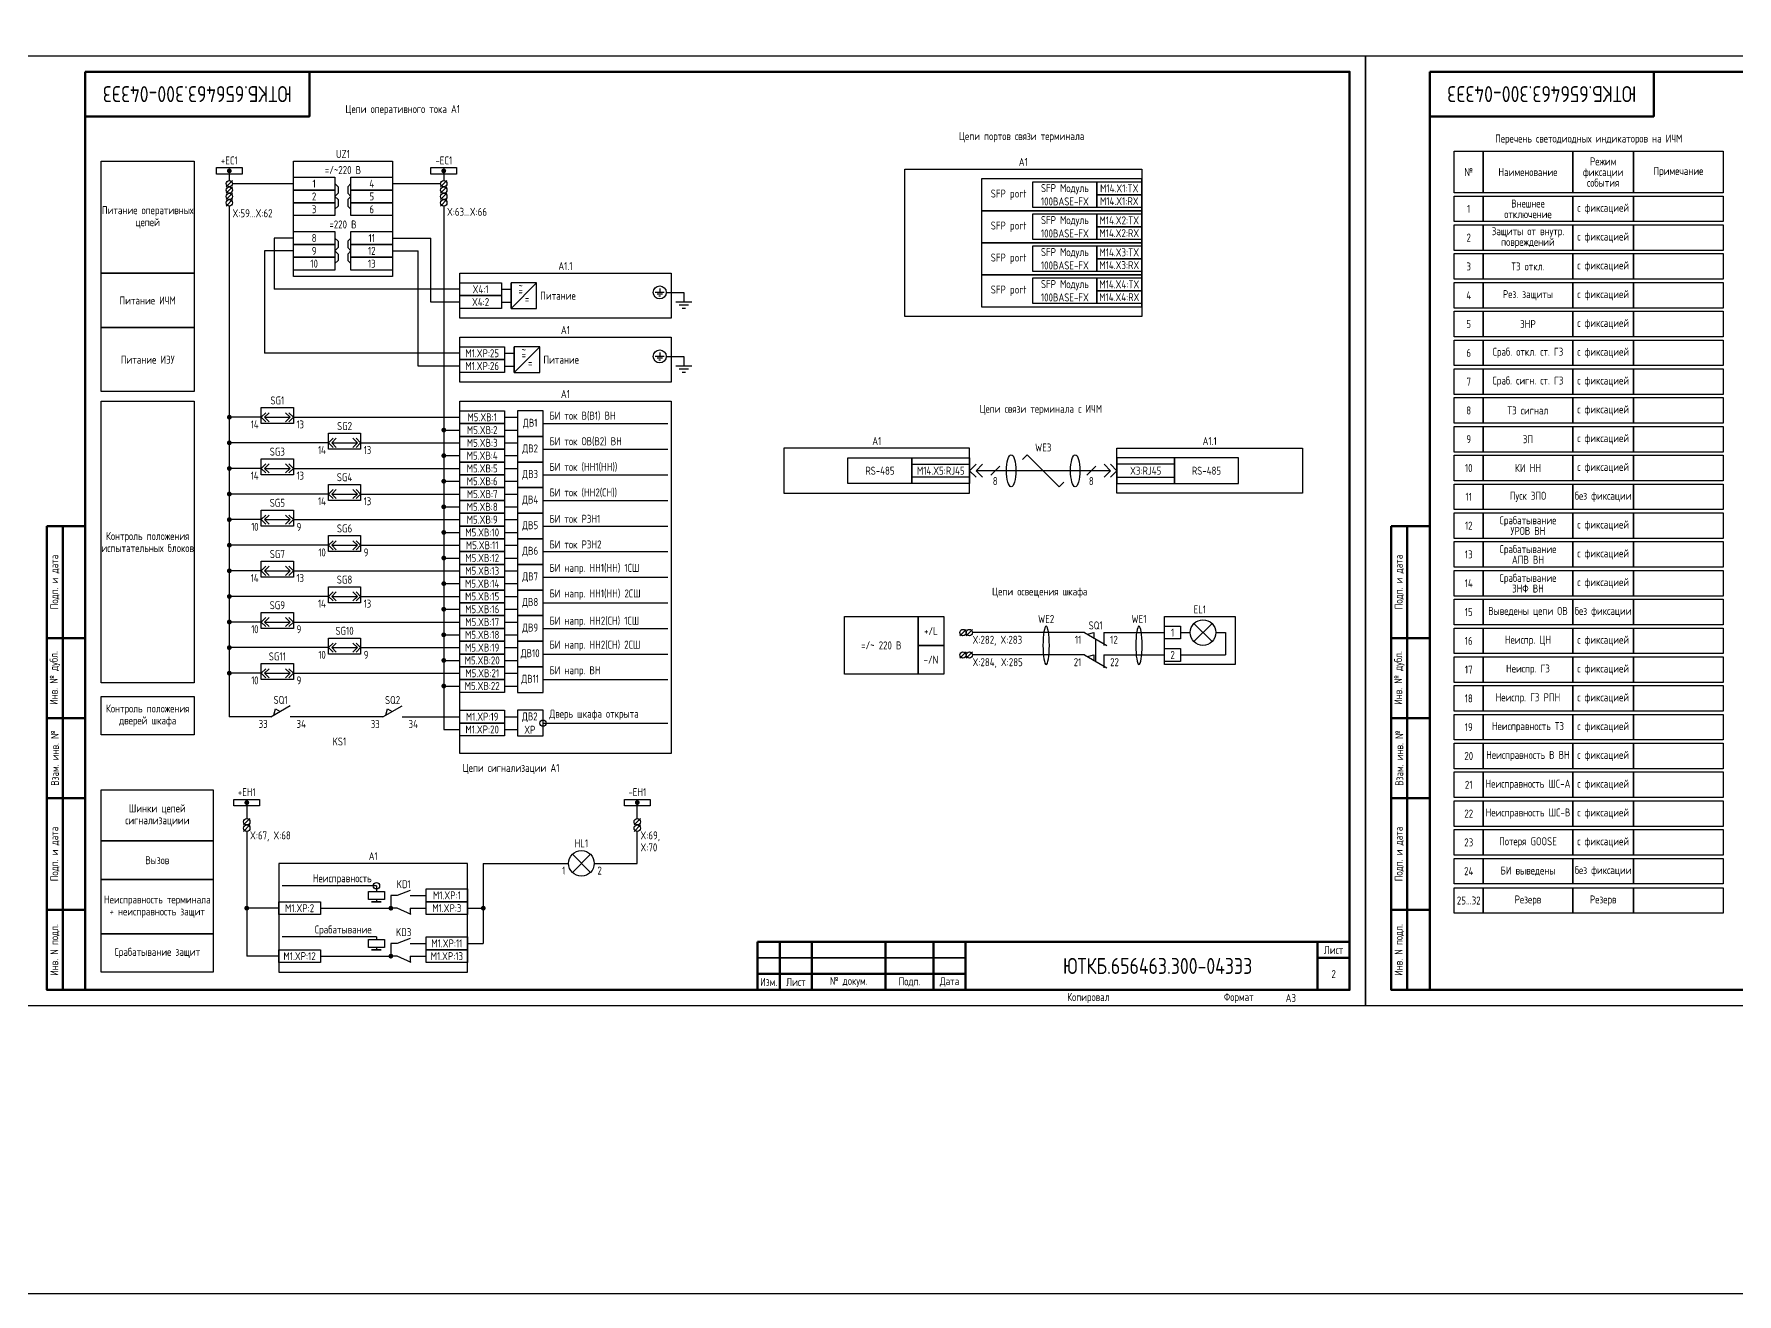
# Model space of a CAD drawing. Header units: millimetres. Extents: x -1117 to 4405, y -90 to 586.
# Drawn here: x 424 to 956, y -90 to 304 of the extents above; entities that cross this region are included whole.
import ezdxf

# ---------------------------------------------------------------- set-up
doc = ezdxf.new("R2010")
doc.units = ezdxf.units.MM
doc.styles.add('Gost_type_A', font='GOST_A.TTF')

# ---------------------------------------------------------------- blocks, each defined once
blk = doc.blocks.new('POINT')
at = {"const_width": 0.75}
blk.add_lwpolyline([(-0.375, 0, 1), (0.375, 0, 1)], format="xyb", close=True, dxfattribs=at)
blk = doc.blocks.new('Шинка')
blk.add_lwpolyline([(-4, 1), (4, 1), (4, -1), (-4, -1)], close=True)
blk.add_blockref('POINT', (0, 0))
blk = doc.blocks.new('Штамп угловой верхний')
at = {"lineweight": 50}
blk.add_lwpolyline([(0, 0), (70, 0), (70, -14), (0, -14)], close=True, dxfattribs=at)
blk = doc.blocks.new('Формат_А3')
blk.add_lwpolyline([(-420, 297), (0, 297), (0, 0), (-420, 0)], close=True)
at = {"lineweight": 50}
blk.add_lwpolyline([(-400, 292), (-5, 292), (-5, 5), (-400, 5)], close=True, dxfattribs=at)
blk = doc.blocks.new('Штамп левый нижний')
at = {"lineweight": 50}
for points in [[(-12, 145), (-7, 145), (-7, 110), (-12, 110)], [(-7, 145), (0, 145), (0, 110), (-7, 110)], [(-12, 110), (-7, 110), (-7, 85), (-12, 85)], [(-7, 110), (0, 110), (0, 85), (-7, 85)], [(-12, 85), (-7, 85), (-7, 60), (-12, 60)], [(-7, 85), (0, 85), (0, 60), (-7, 60)], [(-12, 60), (-7, 60), (-7, 25), (-12, 25)], [(-7, 60), (0, 60), (0, 25), (-7, 25)], [(-12, 25), (-7, 25), (-7, 0), (-12, 0)], [(-7, 25), (0, 25), (0, 0), (-7, 0)]]:
    blk.add_lwpolyline(points, close=True, dxfattribs=at)
at = {"char_height": 2.5, "attachment_point": 5, "rotation": 90, "style": 'Gost_type_A'}
for s, insert, width in [('Подп. и дата', (-9.5, 127.5), 35), ('Инв. № дубл.', (-9.5, 97.5), 25), ('Взам. инв. №', (-9.5, 72.5), 25), ('Подп. и дата', (-9.5, 42.5), 35), ('Инв. N подл.', (-9.5, 12.5), 25)]:
    blk.add_mtext(s, dxfattribs=dict(at, insert=insert, width=width))
blk = doc.blocks.new('БИ_разъем')
for p, q in [((0, 0), (1.41, 1.41)), ((0, 0), (1.41, 1.41)), ((0, 0), (1.41, -1.41)), ((0, 0), (1.41, -1.41)), ((1, 0), (2.41, 1.41)), ((1, 0), (2.41, -1.41)), ((1, 0), (9, 0)), ((9, 0), (7.59, 1.41)), ((9, 0), (7.59, -1.41)), ((10, 0), (8.59, 1.41)), ((10, 0), (8.59, 1.41)), ((10, 0), (8.59, -1.41)), ((10, 0), (8.59, -1.41))]:
    blk.add_line(p, q)
blk = doc.blocks.new('Штамп малый нижний')
at = {"lineweight": 50}
for points in [[(-185, 15), (-178, 15), (-178, 5), (-185, 5)], [(-178, 15), (-168, 15), (-168, 5), (-178, 5)], [(-168, 15), (-145, 15), (-145, 5), (-168, 5)], [(-145, 15), (-130, 15), (-130, 5), (-145, 5)], [(-130, 15), (-120, 15), (-120, 5), (-130, 5)], [(-120, 15), (-10, 15), (-10, 0), (-120, 0)], [(-10, 15), (0, 15), (0, 10), (-10, 10)], [(-10, 10), (0, 10), (0, 0), (-10, 0)], [(-185, 5), (-178, 5), (-178, 0), (-185, 0)], [(-178, 5), (-168, 5), (-168, 0), (-178, 0)], [(-168, 5), (-145, 5), (-145, 0), (-168, 0)], [(-145, 5), (-130, 5), (-130, 0), (-145, 0)], [(-130, 5), (-120, 5), (-120, 0), (-130, 0)]]:
    blk.add_lwpolyline(points, close=True, dxfattribs=at)
for points in [[(-185, 15), (-178, 15), (-178, 10), (-185, 10)], [(-178, 15), (-168, 15), (-168, 10), (-178, 10)], [(-168, 15), (-145, 15), (-145, 10), (-168, 10)], [(-145, 15), (-130, 15), (-130, 10), (-145, 10)], [(-130, 15), (-120, 15), (-120, 10), (-130, 10)], [(-185, 10), (-178, 10), (-178, 5), (-185, 5)], [(-178, 10), (-168, 10), (-168, 5), (-178, 5)], [(-168, 10), (-145, 10), (-145, 5), (-168, 5)], [(-145, 10), (-130, 10), (-130, 5), (-145, 5)], [(-130, 10), (-120, 10), (-120, 5), (-130, 5)]]:
    blk.add_lwpolyline(points, close=True)
at = {"char_height": 2.5, "style": 'Gost_type_A'}
for s, insert, width, attachment_point in [('Лист', (-5, 12.5), 10, 5), ('Изм.', (-181.5, 2.5), 7, 5), ('Лист', (-173, 2.5), 10, 5), ('№ докум.', (-156.5, 2.5), 23, 5), ('Подп.', (-137.5, 2.5), 15, 5), ('Дата', (-125, 2.5), 10, 5), ('Копировал', (-75, -2.53), 13.1202, 6), ('Формат', (-30, -2.53), 13.1202, 6)]:
    blk.add_mtext(s, dxfattribs=dict(at, insert=insert, width=width, attachment_point=attachment_point))

msp = doc.modelspace()

# ---------------------------------------------------------------- linework, layer by layer
for p, q in [((485, 261), (485, 258)), ((552, 261), (552, 258)), ((486, 258), (484, 256)), ((486, 256), (484, 254)), ((486.01, 257), (505, 257)), ((536, 257), (551, 257)), ((553, 258), (551, 256)), ((553, 256), (551, 254)), ((486, 254), (484, 252)), ((486, 252), (484, 250)), ((553, 254), (551, 252)), ((553, 252), (551, 250)), ((485, 250), (485, 90.41)), ((552, 250), (552, 86.41)), ((505, 240), (499, 240)), ((499, 240), (499, 224)), ((536, 240), (548, 240)), ((548, 220), (548, 240)), ((496, 236), (496, 204)), ((505, 236), (496, 236)), ((536, 236), (544, 236)), ((544, 200), (544, 236)), ((557, 224), (499, 224)), ((573, 218), (573, 226)), ((573, 218), (581, 226)), ((557, 220), (548, 220)), ((621.48, 223), (627, 223)), ((557, 204), (496, 204)), ((574, 198), (574, 206)), ((574, 198), (582, 206)), ((621.48, 203), (627, 203)), ((557, 200), (544, 200)), ((495, 184), (485, 184)), ((505, 184), (557, 184)), ((571, 184), (575, 184)), ((583, 182), (622, 182)), ((516, 176), (485, 176)), ((526, 176), (557, 176)), ((552, 180), (557, 180)), ((571, 180), (575, 180)), ((571, 176), (575, 176)), ((552, 172), (557, 172)), ((571, 172), (575, 172)), ((583, 174), (622, 174)), ((732.8, 170.82), (734.27, 172.29)), ((734.27, 172.29), (744.27, 162.29)), ((495, 168), (485, 168)), ((505, 168), (557, 168)), ((571, 168), (575, 168)), ((583, 166), (622, 166)), ((716.27, 167.29), (718.27, 169.29)), ((716.27, 167.29), (718.27, 169.29)), ((716.27, 167.29), (718.27, 165.29)), ((716.27, 167.29), (718.27, 165.29)), ((718.27, 167.29), (720.27, 169.29)), ((718.27, 167.29), (720.27, 169.29)), ((760.27, 167.29), (718.27, 167.29)), ((718.27, 167.29), (720.27, 165.29)), ((718.27, 167.29), (720.27, 165.29)), ((725.68, 168.7), (722.85, 165.87)), ((755.68, 168.7), (752.85, 165.87)), ((760.27, 167.29), (758.27, 169.29)), ((760.27, 167.29), (758.27, 169.29)), ((760.27, 167.29), (758.27, 165.29)), ((760.27, 167.29), (758.27, 165.29)), ((762.27, 167.29), (760.27, 169.29)), ((762.27, 167.29), (760.27, 169.29)), ((762.27, 167.29), (760.27, 165.29)), ((762.27, 167.29), (760.27, 165.29)), ((516, 160), (485, 160)), ((526, 160), (557, 160)), ((552, 164), (557, 164)), ((571, 164), (575, 164)), ((571, 160), (575, 160)), ((744.27, 162.29), (745.68, 163.7)), ((552, 156), (557, 156)), ((571, 156), (575, 156)), ((583, 158), (622, 158)), ((495, 152), (485, 152)), ((505, 152), (557, 152)), ((571, 152), (575, 152)), ((583, 150), (622, 150)), ((516, 144), (485, 144)), ((526, 144), (557, 144)), ((552, 148), (557, 148)), ((571, 148), (575, 148)), ((571, 144), (575, 144)), ((552, 140), (557, 140)), ((571, 140), (575, 140)), ((583, 142), (622, 142)), ((495, 136), (485, 136)), ((505, 136), (557, 136)), ((571, 136), (575, 136)), ((583, 134), (622, 134)), ((516, 128), (485, 128)), ((526, 128), (557, 128)), ((552, 132), (557, 132)), ((571, 132), (575, 132)), ((571, 128), (575, 128)), ((552, 124), (557, 124)), ((571, 124), (575, 124)), ((583, 126), (622, 126)), ((495, 120), (485, 120)), ((505, 120), (557, 120)), ((571, 120), (575, 120)), ((583, 118), (622, 118)), ((715.19, 117.7), (713.19, 115.7)), ((717.19, 117.7), (715.19, 115.7)), ((786.35, 119.53), (792.01, 113.87)), ((792.01, 119.53), (786.35, 113.87)), ((516, 112), (485, 112)), ((526, 112), (557, 112)), ((552, 116), (557, 116)), ((571, 116), (575, 116)), ((571, 112), (575, 112)), ((752.18, 116.7), (717.19, 116.7)), ((752.18, 116.7), (759.1, 112.7)), ((753.05, 116.2), (755.05, 116.7)), ((755.05, 116.7), (755.05, 115.04)), ((758.18, 116.7), (758.18, 112.7)), ((758.18, 116.7), (777.18, 116.7)), ((782.18, 116.7), (785.18, 116.7)), ((793.18, 116.7), (796.18, 116.7)), ((796.18, 116.7), (796.18, 109.7)), ((552, 108), (557, 108)), ((571, 108), (575, 108)), ((583, 110), (622, 110)), ((715.19, 110.7), (713.19, 108.7)), ((717.19, 110.7), (715.19, 108.7)), ((752.18, 109.7), (717.19, 109.7)), ((752.18, 109.7), (759.1, 105.7)), ((753.05, 109.2), (755.05, 109.7)), ((755.05, 109.7), (755.05, 108.04)), ((758.18, 109.7), (758.18, 105.7)), ((758.18, 109.7), (777.18, 109.7)), ((782.18, 109.7), (796.18, 109.7)), ((495, 104), (485, 104)), ((505, 104), (557, 104)), ((571, 104), (575, 104)), ((583, 102), (622, 102)), ((552, 100), (557, 100)), ((571, 100), (575, 100)), ((498, 90.41), (504, 93.87)), ((498.86, 90.9), (499.43, 92.89)), ((499.43, 92.89), (500.87, 92.06)), ((533, 90.36), (539, 93.82)), ((533.86, 90.86), (534.43, 92.84)), ((534.43, 92.84), (535.87, 92.01)), ((498, 90.41), (485, 90.41)), ((533, 90.36), (504, 90.36)), ((539, 90.41), (557, 90.41)), ((552, 86.41), (557, 86.41)), ((552, 86.41), (557, 86.41)), ((571, 90.41), (575, 90.41)), ((571, 86.41), (575, 86.41)), ((583, 88.41), (622, 88.41)), ((491.46, 58.57), (489.46, 56.57)), ((490.46, 63.57), (490.46, 58.57)), ((613.45, 58.57), (611.45, 56.57)), ((612.45, 58.57), (612.45, 63.57)), ((491.46, 56.57), (489.46, 54.57)), ((490.46, 54.57), (490.46, 15.57)), ((613.45, 56.57), (611.45, 54.57)), ((612.45, 56.56), (612.45, 56.57)), ((612.45, 56.56), (612.45, 56.57)), ((612.45, 44.57), (612.45, 54.57)), ((564.33, 44.57), (574.26, 44.57)), ((564.33, 44.57), (564.33, 19.57)), ((574.26, 44.57), (591, 44.57)), ((592.17, 47.4), (597.82, 41.74)), ((597.82, 47.4), (592.17, 41.74)), ((599, 44.57), (612.45, 44.57)), ((530.96, 37.57), (501.46, 37.57)), ((530.96, 37.57), (530.96, 35.82)), ((530.96, 33.32), (530.96, 32.57)), ((500.46, 30.57), (490.46, 30.57)), ((541.46, 30.57), (541.46, 28.57)), ((559.46, 30.57), (564.33, 30.57)), ((530.96, 21.57), (501.46, 21.57)), ((530.96, 21.57), (530.96, 20.82)), ((530.96, 18.32), (530.96, 17.57)), ((559.46, 19.57), (564.33, 19.57)), ((500.46, 15.57), (490.46, 15.57)), ((541.46, 15.57), (541.46, 13.57))]:
    msp.add_line(p, q)
at = {"ltscale": 4}
for p, q in [((570, 224), (573, 224)), ((570, 220), (573, 220)), ((571, 204), (574, 204)), ((571, 200), (574, 200))]:
    msp.add_line(p, q, dxfattribs=at)
at = {"ltscale": 4.32}
for p, q in [((619.46, 224.28), (619.46, 223)), ((620.89, 223), (618.04, 223)), ((620.32, 222.43), (618.61, 222.43)), ((619.75, 221.86), (619.18, 221.86)), ((629.5, 220), (624.5, 220)), ((628.5, 219), (625.5, 219)), ((627, 223), (627, 220)), ((627.5, 218), (626.5, 218)), ((620.89, 203), (618.04, 203)), ((620.32, 202.43), (618.61, 202.43)), ((619.46, 204.28), (619.46, 203)), ((627, 203), (627, 200)), ((619.75, 201.86), (619.18, 201.86)), ((629.5, 200), (624.5, 200)), ((628.5, 199), (625.5, 199)), ((627.5, 198), (626.5, 198)), ((541.46, 36.07), (537.46, 34.57)), ((541.85, 28.57), (537.46, 30.57)), ((541.46, 21.07), (537.46, 19.57)), ((541.85, 13.57), (537.46, 15.57))]:
    msp.add_line(p, q, dxfattribs=at)
at = {"ltscale": 0.5}
msp.add_line((755.64, 114.7), (755.64, 107.7), dxfattribs=at)
at = {"ltscale": 1.08}
for p, q in [((537.46, 34.57), (535.46, 34.57)), ((535.46, 34.57), (535.46, 30.57)), ((541.46, 34.57), (546.46, 34.57)), ((513.46, 30.57), (535.46, 30.57)), ((537.46, 30.57), (535.46, 30.57)), ((541.46, 30.57), (546.46, 30.57)), ((537.46, 19.57), (535.46, 19.57)), ((535.46, 19.57), (535.46, 15.57)), ((541.46, 19.57), (546.46, 19.57)), ((513.46, 15.57), (535.46, 15.57)), ((537.46, 15.57), (535.46, 15.57)), ((541.46, 15.57), (546.46, 15.57))]:
    msp.add_line(p, q, dxfattribs=at)
for points in [[(-1117.42, 586), (4404.54, 586), (4404.54, -90), (-1117.42, -90)], [(867.7, 267.13), (876.7, 267.13), (876.7, 254.13), (867.7, 254.13)], [(876.7, 267.13), (904.7, 267.13), (904.7, 254.13), (876.7, 254.13)], [(904.7, 267.13), (923.7, 267.13), (923.7, 254.13), (904.7, 254.13)], [(923.7, 267.13), (951.7, 267.13), (951.7, 254.13), (923.7, 254.13)], [(473.98, 229), (445, 229), (445, 264), (473.98, 264)], [(505, 264), (536, 264), (536, 228), (505, 228)], [(696.03, 261.53), (770.03, 261.53), (770.03, 215.53), (696.03, 215.53)], [(505, 259), (518, 259), (518, 255), (505, 255)], [(523, 259), (536, 259), (536, 255), (523, 255)], [(720.03, 248.53), (770.03, 248.53), (770.03, 258.53), (720.03, 258.53)], [(736.03, 257.53), (756.03, 257.53), (756.03, 249.53), (736.03, 249.53)], [(756.03, 257.53), (770.03, 257.53), (770.03, 253.53), (756.03, 253.53)], [(505, 255), (518, 255), (518, 251), (505, 251)], [(505, 251), (518, 251), (518, 247), (505, 247)], [(523, 255), (536, 255), (536, 251), (523, 251)], [(523, 251), (536, 251), (536, 247), (523, 247)], [(756.03, 253.53), (770.03, 253.53), (770.03, 249.53), (756.03, 249.53)], [(867.7, 253.13), (876.7, 253.13), (876.7, 245.13), (867.7, 245.13)], [(876.7, 253.13), (904.7, 253.13), (904.7, 245.13), (876.7, 245.13)], [(904.7, 253.13), (923.7, 253.13), (923.7, 245.13), (904.7, 245.13)], [(923.7, 253.13), (951.7, 253.13), (951.7, 245.13), (923.7, 245.13)], [(720.03, 238.53), (770.03, 238.53), (770.03, 248.53), (720.03, 248.53)], [(736.03, 247.53), (756.03, 247.53), (756.03, 239.53), (736.03, 239.53)], [(756.03, 247.53), (770.03, 247.53), (770.03, 243.53), (756.03, 243.53)], [(505, 242), (518, 242), (518, 238), (505, 238)], [(523, 242), (536, 242), (536, 238), (523, 238)], [(756.03, 243.53), (770.03, 243.53), (770.03, 239.53), (756.03, 239.53)], [(867.7, 244.13), (876.7, 244.13), (876.7, 236.13), (867.7, 236.13)], [(876.7, 244.13), (904.7, 244.13), (904.7, 236.13), (876.7, 236.13)], [(904.7, 244.13), (923.7, 244.13), (923.7, 236.13), (904.7, 236.13)], [(923.7, 244.13), (951.7, 244.13), (951.7, 236.13), (923.7, 236.13)], [(505, 238), (518, 238), (518, 234), (505, 234)], [(523, 238), (536, 238), (536, 234), (523, 234)], [(720.03, 228.53), (770.03, 228.53), (770.03, 238.53), (720.03, 238.53)], [(736.03, 237.53), (756.03, 237.53), (756.03, 229.53), (736.03, 229.53)], [(756.03, 237.53), (770.03, 237.53), (770.03, 233.53), (756.03, 233.53)], [(867.7, 235.13), (876.7, 235.13), (876.7, 227.13), (867.7, 227.13)], [(876.7, 235.13), (904.7, 235.13), (904.7, 227.13), (876.7, 227.13)], [(904.7, 235.13), (923.7, 235.13), (923.7, 227.13), (904.7, 227.13)], [(923.7, 235.13), (951.7, 235.13), (951.7, 227.13), (923.7, 227.13)], [(473.98, 212), (445, 212), (445, 229), (473.98, 229)], [(505, 234), (518, 234), (518, 230), (505, 230)], [(523, 234), (536, 234), (536, 230), (523, 230)], [(557, 229), (623, 229), (623, 215), (557, 215)], [(756.03, 233.53), (770.03, 233.53), (770.03, 229.53), (756.03, 229.53)], [(557, 226), (570, 226), (570, 222), (557, 222)], [(720.03, 218.53), (770.03, 218.53), (770.03, 228.53), (720.03, 228.53)], [(736.03, 227.53), (756.03, 227.53), (756.03, 219.53), (736.03, 219.53)], [(756.03, 227.53), (770.03, 227.53), (770.03, 223.53), (756.03, 223.53)], [(756.03, 223.53), (770.03, 223.53), (770.03, 219.53), (756.03, 219.53)], [(867.7, 226.13), (876.7, 226.13), (876.7, 218.13), (867.7, 218.13)], [(876.7, 226.13), (904.7, 226.13), (904.7, 218.13), (876.7, 218.13)], [(904.7, 226.13), (923.7, 226.13), (923.7, 218.13), (904.7, 218.13)], [(923.7, 226.13), (951.7, 226.13), (951.7, 218.13), (923.7, 218.13)], [(557, 222), (570, 222), (570, 218), (557, 218)], [(867.7, 217.13), (876.7, 217.13), (876.7, 209.13), (867.7, 209.13)], [(876.7, 217.13), (904.7, 217.13), (904.7, 209.13), (876.7, 209.13)], [(904.7, 217.13), (923.7, 217.13), (923.7, 209.13), (904.7, 209.13)], [(923.7, 217.13), (951.7, 217.13), (951.7, 209.13), (923.7, 209.13)], [(473.99, 192), (445, 192), (445, 212), (473.99, 212)], [(557, 209), (623, 209), (623, 195), (557, 195)], [(867.7, 208.13), (876.7, 208.13), (876.7, 200.13), (867.7, 200.13)], [(876.7, 208.13), (904.7, 208.13), (904.7, 200.13), (876.7, 200.13)], [(904.7, 208.13), (923.7, 208.13), (923.7, 200.13), (904.7, 200.13)], [(923.7, 208.13), (951.7, 208.13), (951.7, 200.13), (923.7, 200.13)], [(557, 206), (571, 206), (571, 202), (557, 202)], [(557, 202), (571, 202), (571, 198), (557, 198)], [(867.7, 199.13), (876.7, 199.13), (876.7, 191.13), (867.7, 191.13)], [(876.7, 199.13), (904.7, 199.13), (904.7, 191.13), (876.7, 191.13)], [(904.7, 199.13), (923.7, 199.13), (923.7, 191.13), (904.7, 191.13)], [(923.7, 199.13), (951.7, 199.13), (951.7, 191.13), (923.7, 191.13)], [(474, 101), (445, 101), (445, 189), (474, 189)], [(495, 187), (505, 187), (505, 182), (495, 182)], [(557, 189), (623, 189), (623, 78.89), (557, 78.89)], [(867.7, 190.13), (876.7, 190.13), (876.7, 182.13), (867.7, 182.13)], [(876.7, 190.13), (904.7, 190.13), (904.7, 182.13), (876.7, 182.13)], [(904.7, 190.13), (923.7, 190.13), (923.7, 182.13), (904.7, 182.13)], [(923.7, 190.13), (951.7, 190.13), (951.7, 182.13), (923.7, 182.13)], [(557, 186), (571, 186), (571, 182), (557, 182)], [(557, 182), (571, 182), (571, 178), (557, 178)], [(867.7, 181.13), (876.7, 181.13), (876.7, 173.13), (867.7, 173.13)], [(876.7, 181.13), (904.7, 181.13), (904.7, 173.13), (876.7, 173.13)], [(904.7, 181.13), (923.7, 181.13), (923.7, 173.13), (904.7, 173.13)], [(923.7, 181.13), (951.7, 181.13), (951.7, 173.13), (923.7, 173.13)], [(516, 179), (526, 179), (526, 174), (516, 174)], [(557, 178), (571, 178), (571, 174), (557, 174)], [(495, 171), (505, 171), (505, 166), (495, 166)], [(557, 174), (571, 174), (571, 170), (557, 170)], [(658.27, 160.29), (716.27, 160.29), (716.27, 174.29), (658.27, 174.29)], [(678.27, 171.29), (698.27, 171.29), (698.27, 163.29), (678.27, 163.29)], [(698.27, 171.29), (716.27, 171.29), (716.27, 163.29), (698.27, 163.29)], [(820.27, 160.29), (762.27, 160.29), (762.27, 174.29), (820.27, 174.29)], [(780.27, 171.29), (762.27, 171.29), (762.27, 163.29), (780.27, 163.29)], [(800.27, 171.29), (780.27, 171.29), (780.27, 163.29), (800.27, 163.29)], [(867.7, 172.13), (876.7, 172.13), (876.7, 164.13), (867.7, 164.13)], [(876.7, 172.13), (904.7, 172.13), (904.7, 164.13), (876.7, 164.13)], [(904.7, 172.13), (923.7, 172.13), (923.7, 164.13), (904.7, 164.13)], [(923.7, 172.13), (951.7, 172.13), (951.7, 164.13), (923.7, 164.13)], [(557, 170), (571, 170), (571, 166), (557, 166)], [(557, 166), (571, 166), (571, 162), (557, 162)], [(698.27, 169.29), (716.27, 169.29), (716.27, 165.29), (698.27, 165.29)], [(780.27, 169.29), (762.27, 169.29), (762.27, 165.29), (780.27, 165.29)], [(516, 163), (526, 163), (526, 158), (516, 158)], [(557, 162), (571, 162), (571, 158), (557, 158)], [(867.7, 163.13), (876.7, 163.13), (876.7, 155.13), (867.7, 155.13)], [(876.7, 163.13), (904.7, 163.13), (904.7, 155.13), (876.7, 155.13)], [(904.7, 163.13), (923.7, 163.13), (923.7, 155.13), (904.7, 155.13)], [(923.7, 163.13), (951.7, 163.13), (951.7, 155.13), (923.7, 155.13)], [(495, 155), (505, 155), (505, 150), (495, 150)], [(557, 158), (571, 158), (571, 154), (557, 154)], [(557, 154), (571, 154), (571, 150), (557, 150)], [(557, 150), (571, 150), (571, 146), (557, 146)], [(867.7, 154.13), (876.7, 154.13), (876.7, 146.13), (867.7, 146.13)], [(876.7, 154.13), (904.7, 154.13), (904.7, 146.13), (876.7, 146.13)], [(904.7, 154.13), (923.7, 154.13), (923.7, 146.13), (904.7, 146.13)], [(923.7, 154.13), (951.7, 154.13), (951.7, 146.13), (923.7, 146.13)], [(516, 147), (526, 147), (526, 142), (516, 142)], [(557, 146), (571, 146), (571, 142), (557, 142)], [(867.7, 145.13), (876.7, 145.13), (876.7, 137.13), (867.7, 137.13)], [(876.7, 145.13), (904.7, 145.13), (904.7, 137.13), (876.7, 137.13)], [(904.7, 145.13), (923.7, 145.13), (923.7, 137.13), (904.7, 137.13)], [(923.7, 145.13), (951.7, 145.13), (951.7, 137.13), (923.7, 137.13)], [(495, 139), (505, 139), (505, 134), (495, 134)], [(557, 142), (571, 142), (571, 138), (557, 138)], [(557, 138), (571, 138), (571, 134), (557, 134)], [(557, 134), (571, 134), (571, 130), (557, 130)], [(867.7, 136.13), (876.7, 136.13), (876.7, 128.13), (867.7, 128.13)], [(876.7, 136.13), (904.7, 136.13), (904.7, 128.13), (876.7, 128.13)], [(904.7, 136.13), (923.7, 136.13), (923.7, 128.13), (904.7, 128.13)], [(923.7, 136.13), (951.7, 136.13), (951.7, 128.13), (923.7, 128.13)], [(516, 131), (526, 131), (526, 126), (516, 126)], [(557, 130), (571, 130), (571, 126), (557, 126)], [(495, 123), (505, 123), (505, 118), (495, 118)], [(557, 126), (571, 126), (571, 122), (557, 122)], [(867.7, 127.13), (876.7, 127.13), (876.7, 119.13), (867.7, 119.13)], [(876.7, 127.13), (904.7, 127.13), (904.7, 119.13), (876.7, 119.13)], [(904.7, 127.13), (923.7, 127.13), (923.7, 119.13), (904.7, 119.13)], [(923.7, 127.13), (951.7, 127.13), (951.7, 119.13), (923.7, 119.13)], [(557, 122), (571, 122), (571, 118), (557, 118)], [(557, 118), (571, 118), (571, 114), (557, 114)], [(700.18, 103.7), (677.18, 103.7), (677.18, 121.7), (700.18, 121.7)], [(708.18, 112.7), (700.18, 112.7), (700.18, 121.7), (708.18, 121.7)], [(777.18, 121.7), (799.18, 121.7), (799.18, 106.7), (777.18, 106.7)], [(777.18, 118.7), (782.18, 118.7), (782.18, 114.7), (777.18, 114.7)], [(867.7, 118.13), (876.7, 118.13), (876.7, 110.13), (867.7, 110.13)], [(876.7, 118.13), (904.7, 118.13), (904.7, 110.13), (876.7, 110.13)], [(904.7, 118.13), (923.7, 118.13), (923.7, 110.13), (904.7, 110.13)], [(923.7, 118.13), (951.7, 118.13), (951.7, 110.13), (923.7, 110.13)], [(516, 115), (526, 115), (526, 110), (516, 110)], [(557, 114), (571, 114), (571, 110), (557, 110)], [(708.18, 103.7), (700.18, 103.7), (700.18, 112.7), (708.18, 112.7)], [(495, 107), (505, 107), (505, 102), (495, 102)], [(557, 110), (571, 110), (571, 106), (557, 106)], [(777.18, 111.7), (782.18, 111.7), (782.18, 107.7), (777.18, 107.7)], [(867.7, 109.13), (876.7, 109.13), (876.7, 101.13), (867.7, 101.13)], [(876.7, 109.13), (904.7, 109.13), (904.7, 101.13), (876.7, 101.13)], [(904.7, 109.13), (923.7, 109.13), (923.7, 101.13), (904.7, 101.13)], [(923.7, 109.13), (951.7, 109.13), (951.7, 101.13), (923.7, 101.13)], [(557, 106), (571, 106), (571, 102), (557, 102)], [(557, 102), (571, 102), (571, 98), (557, 98)], [(473.97, 84.76), (445, 84.76), (445, 96.76), (473.97, 96.76)], [(867.7, 100.13), (876.7, 100.13), (876.7, 92.13), (867.7, 92.13)], [(876.7, 100.13), (904.7, 100.13), (904.7, 92.13), (876.7, 92.13)], [(904.7, 100.13), (923.7, 100.13), (923.7, 92.13), (904.7, 92.13)], [(923.7, 100.13), (951.7, 100.13), (951.7, 92.13), (923.7, 92.13)], [(557, 92.41), (571, 92.41), (571, 88.41), (557, 88.41)], [(557, 92.41), (571, 92.41), (571, 88.41), (557, 88.41)], [(867.7, 91.13), (876.7, 91.13), (876.7, 83.13), (867.7, 83.13)], [(876.7, 91.13), (904.7, 91.13), (904.7, 83.13), (876.7, 83.13)], [(904.7, 91.13), (923.7, 91.13), (923.7, 83.13), (904.7, 83.13)], [(923.7, 91.13), (951.7, 91.13), (951.7, 83.13), (923.7, 83.13)], [(557, 88.41), (571, 88.41), (571, 84.41), (557, 84.41)], [(867.7, 82.13), (876.7, 82.13), (876.7, 74.13), (867.7, 74.13)], [(876.7, 82.13), (904.7, 82.13), (904.7, 74.13), (876.7, 74.13)], [(904.7, 82.13), (923.7, 82.13), (923.7, 74.13), (904.7, 74.13)], [(923.7, 82.13), (951.7, 82.13), (951.7, 74.13), (923.7, 74.13)], [(867.7, 73.13), (876.7, 73.13), (876.7, 65.13), (867.7, 65.13)], [(876.7, 73.13), (904.7, 73.13), (904.7, 65.13), (876.7, 65.13)], [(904.7, 73.13), (923.7, 73.13), (923.7, 65.13), (904.7, 65.13)], [(923.7, 73.13), (951.7, 73.13), (951.7, 65.13), (923.7, 65.13)], [(480, 51.57), (445, 51.57), (445, 67.57), (480, 67.57)], [(867.7, 64.13), (876.7, 64.13), (876.7, 56.13), (867.7, 56.13)], [(876.7, 64.13), (904.7, 64.13), (904.7, 56.13), (876.7, 56.13)], [(904.7, 64.13), (923.7, 64.13), (923.7, 56.13), (904.7, 56.13)], [(923.7, 64.13), (951.7, 64.13), (951.7, 56.13), (923.7, 56.13)], [(867.7, 55.13), (876.7, 55.13), (876.7, 47.13), (867.7, 47.13)], [(876.7, 55.13), (904.7, 55.13), (904.7, 47.13), (876.7, 47.13)], [(904.7, 55.13), (923.7, 55.13), (923.7, 47.13), (904.7, 47.13)], [(923.7, 55.13), (951.7, 55.13), (951.7, 47.13), (923.7, 47.13)], [(480, 39.57), (445, 39.57), (445, 51.57), (480, 51.57)], [(500.46, 10.57), (559.46, 10.57), (559.46, 44.57), (500.46, 44.57)], [(867.7, 46.13), (876.7, 46.13), (876.7, 38.13), (867.7, 38.13)], [(876.7, 46.13), (904.7, 46.13), (904.7, 38.13), (876.7, 38.13)], [(904.7, 46.13), (923.7, 46.13), (923.7, 38.13), (904.7, 38.13)], [(923.7, 46.13), (951.7, 46.13), (951.7, 38.13), (923.7, 38.13)], [(480, 22.57), (445, 22.57), (445, 39.57), (480, 39.57)], [(500.46, 32.57), (513.46, 32.57), (513.46, 28.57), (500.46, 28.57)], [(533.46, 35.82), (533.46, 33.32), (528.46, 33.32), (528.46, 35.82)], [(532.46, 32.57), (529.46, 32.57)], [(546.46, 36.57), (559.46, 36.57), (559.46, 32.57), (546.46, 32.57)], [(546.46, 32.57), (559.46, 32.57), (559.46, 28.57), (546.46, 28.57)], [(867.7, 36.96), (876.7, 36.96), (876.7, 28.96), (867.7, 28.96)], [(876.7, 36.96), (904.7, 36.96), (904.7, 28.96), (876.7, 28.96)], [(904.7, 36.96), (923.7, 36.96), (923.7, 28.96), (904.7, 28.96)], [(923.7, 36.96), (951.7, 36.96), (951.7, 28.96), (923.7, 28.96)], [(480, 10.57), (445, 10.57), (445, 22.57), (480, 22.57)], [(546.46, 21.57), (559.46, 21.57), (559.46, 17.57), (546.46, 17.57)], [(500.46, 17.57), (513.46, 17.57), (513.46, 13.57), (500.46, 13.57)], [(533.46, 20.82), (533.46, 18.32), (528.46, 18.32), (528.46, 20.82)], [(532.46, 17.57), (529.46, 17.57)], [(546.46, 17.57), (559.46, 17.57), (559.46, 13.57), (546.46, 13.57)]]:
    msp.add_lwpolyline(points, close=True)
for points in [[(518, 257), (519, 256), (519, 254), (518, 253)], [(523, 257), (522, 256), (522, 254), (523, 253)], [(518, 253), (519, 252), (519, 250), (518, 249)], [(523, 253), (522, 252), (522, 250), (523, 249)], [(518, 240), (519, 239), (519, 237), (518, 236)], [(523, 240), (522, 239), (522, 237), (523, 236)], [(518, 236), (519, 235), (519, 233), (518, 232)], [(523, 236), (522, 235), (522, 233), (523, 232)]]:
    msp.add_lwpolyline(points)
at = {"ltscale": 4}
for points in [[(573, 218), (581, 218), (581, 226), (573, 226)], [(574, 198), (582, 198), (582, 206), (574, 206)], [(575, 178), (583, 178), (583, 186), (575, 186)], [(575, 170), (583, 170), (583, 178), (575, 178)], [(575, 162), (583, 162), (583, 170), (575, 170)], [(575, 154), (583, 154), (583, 162), (575, 162)], [(575, 146), (583, 146), (583, 154), (575, 154)], [(575, 138), (583, 138), (583, 146), (575, 146)], [(575, 130), (583, 130), (583, 138), (575, 138)], [(575, 122), (583, 122), (583, 130), (575, 130)], [(575, 114), (583, 114), (583, 122), (575, 122)], [(575, 106), (583, 106), (583, 114), (575, 114)], [(575, 98), (583, 98), (583, 106), (575, 106)], [(575, 84.41), (583, 84.41), (583, 92.41), (575, 92.41)]]:
    msp.add_lwpolyline(points, close=True, dxfattribs=at)
for centre, radius in [((485, 257), 1), ((485, 255), 1), ((552, 257), 1), ((552, 255), 1), ((485, 253), 1), ((485, 251), 1), ((552, 253), 1), ((552, 251), 1), ((619.46, 223), 2.02), ((619.46, 203), 2.02), ((714.19, 116.7), 1), ((716.19, 116.7), 1), ((789.18, 116.7), 4), ((714.19, 109.7), 1), ((716.19, 109.7), 1), ((583, 88.41), 1), ((490.46, 57.57), 1), ((612.45, 57.57), 1), ((490.46, 55.57), 1), ((612.45, 55.57), 1), ((595, 44.57), 4), ((530.96, 37.57), 1)]:
    msp.add_circle(centre, radius)
for centre in [(729.27, 167.29), (749.27, 167.29)]:
    msp.add_ellipse(centre, major_axis=(0, -5), ratio=0.293778)
at = {"extrusion": (0, 0, -1)}
for centre in [(740.18, 112.7), (769.18, 112.7)]:
    msp.add_ellipse(centre, major_axis=(0, -6), ratio=0.166667, dxfattribs=at)

# ---------------------------------------------------------------- block references
at = {"color": 1}
for name, p in [('Формат_А3', (840, 0)), ('Формат_А3', (1260, 0)), ('Штамп левый нижний', (440, 5)), ('Штамп левый нижний', (860, 5)), ('Штамп малый нижний', (835, 5))]:
    msp.add_blockref(name, p, dxfattribs=at)
for name, p in [('Штамп угловой верхний', (440, 292)), ('Штамп угловой верхний', (860, 292)), ('Шинка', (485, 261)), ('Шинка', (552, 261)), ('POINT', (485, 184)), ('БИ_разъем', (495, 184)), ('POINT', (485, 176)), ('БИ_разъем', (516, 176)), ('POINT', (552, 180)), ('POINT', (552, 172)), ('POINT', (485, 168)), ('БИ_разъем', (495, 168)), ('POINT', (485, 160)), ('БИ_разъем', (516, 160)), ('POINT', (552, 164)), ('POINT', (552, 156)), ('POINT', (485, 152)), ('БИ_разъем', (495, 152)), ('POINT', (485, 144)), ('БИ_разъем', (516, 144)), ('POINT', (552, 148)), ('POINT', (552, 140)), ('POINT', (485, 136)), ('БИ_разъем', (495, 136)), ('POINT', (485, 128)), ('БИ_разъем', (516, 128)), ('POINT', (552, 132)), ('POINT', (552, 124)), ('POINT', (485, 120)), ('БИ_разъем', (495, 120)), ('POINT', (485, 112)), ('БИ_разъем', (516, 112)), ('POINT', (552, 116)), ('POINT', (552, 108)), ('POINT', (485, 104)), ('БИ_разъем', (495, 104)), ('POINT', (552, 100)), ('Шинка', (490.46, 63.57)), ('Шинка', (612.45, 63.57)), ('POINT', (490.46, 30.57)), ('POINT', (535.46, 30.57)), ('POINT', (564.33, 30.57)), ('POINT', (535.46, 15.57))]:
    msp.add_blockref(name, p)

# ---------------------------------------------------------------- texts
at = {"char_height": 5, "width": 70, "attachment_point": 5, "rotation": 180, "style": 'Gost_type_A'}
for insert in [(475, 285), (895, 285)]:
    msp.add_mtext('ЮТКБ.656463.300-043Э3', dxfattribs=dict(at, insert=insert))
at = {"char_height": 2.5, "style": 'Gost_type_A'}
for s, insert, width, attachment_point, line_spacing_factor in [('Цепи оперативного тока А1', (539.17, 280), 197.5, 5, 0.9), ('Цепи портов связи терминала', (732.53, 271.53), 197, 5, 0.9), ('Перечень светодиодных индикаторов на ИЧМ', (909.7, 269.17), 84, 8, 0.9), ('UZ1', (520.5, 265), 31, 8, 0.9), ('=/~220 В', (520.5, 260), 31, 8, 0.9), ('A1', (733.03, 262.53), 74.0002, 8, 0.9), ('№ ', (872.2, 260.63), 9, 5, 0.8), ('Наименование ', (890.7, 260.63), 28, 5, 0.8), ('Режим\\Pфиксации события', (914.2, 260.63), 19, 5, 0.8), ('Примечание', (937.7, 260.63), 28, 5, 0.8), ('1', (872.2, 249.13), 9, 5, 0.8), ('Внешнее\\Pотключение ', (890.7, 249.13), 28, 5, 0.8), ('с фиксацией', (914.2, 249.13), 19, 5, 0.8), ('Питание оперативных цепей', (459.49, 246.5), 28.9833, 5, 0.9), ('X:59...X:62', (486, 249), 16, 1, 0.9), ('=220 В', (520.5, 243), 31, 8, 0.9), ('X:63...X:66', (553, 249.45), 16, 1, 0.9), ('2', (872.2, 240.13), 9, 5, 0.8), ('Защиты от внутр. повреждений', (890.7, 240.13), 28, 5, 0.8), ('с фиксацией', (914.2, 240.13), 19, 5, 0.8), ('A1.1', (590, 230), 66, 8, 0.9), ('3', (872.2, 231.13), 9, 5, 0.8), ('ТЗ откл.', (890.7, 231.13), 28, 5, 0.8), ('с фиксацией', (914.2, 231.13), 19, 5, 0.8), ('Рез. защиты ', (890.7, 222.13), 28, 5, 0.8), ('с фиксацией', (914.2, 222.13), 19, 5, 0.8), ('Питание ИЧМ', (459.49, 220.5), 28.9833, 5, 0.9), ('4', (872.2, 222.13), 9, 5, 0.8), ('5', (872.2, 213.13), 9, 5, 0.8), ('ЗНР', (890.7, 213.13), 28, 5, 0.8), ('с фиксацией', (914.2, 213.13), 19, 5, 0.8), ('A1', (590, 210), 66, 8, 0.9), ('Питание ИЭУ', (459.5, 202), 28.9936, 5, 0.9), ('6', (872.2, 204.13), 9, 5, 0.8), ('Сраб. откл. ст. ГЗ', (890.7, 204.13), 28, 5, 0.8), ('с фиксацией', (914.2, 204.13), 19, 5, 0.8), ('A1', (590, 190), 66, 8, 0.9), ('7', (872.2, 195.13), 9, 5, 0.8), ('Сраб. сигн. ст. ГЗ', (890.7, 195.13), 28, 5, 0.8), ('с фиксацией', (914.2, 195.13), 19, 5, 0.8), ('SG1', (500, 188), 10, 8, 0.9), ('Цепи связи терминала с ИЧМ', (738.52, 186.29), 197.5, 5, 0.9), ('8', (872.2, 186.13), 9, 5, 0.8), ('ТЗ сигнал', (890.7, 186.13), 28, 5, 0.8), ('с фиксацией', (914.2, 186.13), 19, 5, 0.8), ('{\\T0.9;14}', (494, 183), 5, 3, 0.9), ('{\\T0.9;13}', (506, 183), 5, 1, 0.9), ('SG2', (521, 180), 10, 8, 0.9), ('A1', (687.27, 175.29), 58.0002, 8, 0.9), ('A1.1', (791.27, 175.29), 58.0002, 8, 0.9), ('9', (872.2, 177.13), 9, 5, 0.8), ('ЗП', (890.7, 177.13), 28, 5, 0.8), ('с фиксацией', (914.2, 177.13), 19, 5, 0.8), ('SG3', (500, 172), 10, 8, 0.9), ('{\\T0.9;14}', (515, 175), 5, 3, 0.9), ('{\\T0.9;13}', (527, 175), 5, 1, 0.9), ('{\\T0.9;14}', (494, 167), 5, 3, 0.9), ('{\\T0.9;13}', (506, 167), 5, 1, 0.9), ('SG4', (521, 164), 10, 8, 0.9), ('10', (872.2, 168.13), 9, 5, 0.8), ('КИ НН', (890.7, 168.13), 28, 5, 0.8), ('с фиксацией', (914.2, 168.13), 19, 5, 0.8), ('11', (872.2, 159.13), 9, 5, 0.8), ('Пуск ЗПО', (890.7, 159.13), 28, 5, 0.8), ('без фиксации', (914.2, 159.13), 19, 5, 0.8), ('SG5', (500, 156), 10, 8, 0.9), ('{\\T0.9;14}', (515, 159), 5, 3, 0.9), ('{\\T0.9;13}', (527, 159), 5, 1, 0.9), ('{\\T0.9;10}', (494, 151), 5, 3, 0.9), ('{\\T0.9;9}', (506, 151), 5, 1, 0.9), ('SG6', (521, 148), 10, 8, 0.9), ('12', (872.2, 150.13), 9, 5, 0.8), ('Срабатывание\\PУРОВ ВН', (890.7, 150.13), 28, 5, 0.8), ('с фиксацией', (914.2, 150.13), 19, 5, 0.8), ('Контроль положения\\Pиспытательных блоков', (459.5, 145), 28.996, 5, 0.9), ('Срабатывание\\PАПВ ВН', (890.7, 141.13), 28, 5, 0.8), ('SG7', (500, 140), 10, 8, 0.9), ('{\\T0.9;10}', (515, 143), 5, 3, 0.9), ('{\\T0.9;9}', (527, 143), 5, 1, 0.9), ('13', (872.2, 141.13), 9, 5, 0.8), ('с фиксацией', (914.2, 141.13), 19, 5, 0.8), ('{\\T0.9;14}', (494, 135), 5, 3, 0.9), ('{\\T0.9;13}', (506, 135), 5, 1, 0.9), ('SG8', (521, 132), 10, 8, 0.9), ('14', (872.2, 132.13), 9, 5, 0.8), ('Срабатывание\\PЗНФ ВН', (890.7, 132.13), 28, 5, 0.8), ('с фиксацией', (914.2, 132.13), 19, 5, 0.8), ('Цепи освещения шкафа', (738.18, 129.2), 122, 5, 0.9), ('SG9', (500, 124), 10, 8, 0.9), ('{\\T0.9;14}', (515, 127), 5, 3, 0.9), ('{\\T0.9;13}', (527, 127), 5, 1, 0.9), ('EL1', (788.18, 122.7), 21.9942, 8, 0.9), ('15', (872.2, 123.13), 9, 5, 0.8), ('Выведены цепи ОВ', (890.7, 123.13), 28, 5, 0.8), ('без фиксации', (914.2, 123.13), 19, 5, 0.8), ('{\\T0.9;10}', (494, 119), 5, 3, 0.9), ('{\\T0.9;9}', (506, 119), 5, 1, 0.9), ('SG10', (521, 116), 10, 8, 0.9), ('+/L', (704.18, 117.2), 8, 5, 0.9), ('=/~ 220 В', (688.68, 112.7), 23, 5, 0.9), ('X:282, X:283', (717.19, 115.7), 17.9949, 1, 0.9), ('16', (872.2, 114.13), 9, 5, 0.8), ('Неиспр. ЦН', (890.7, 114.13), 28, 5, 0.8), ('с фиксацией', (914.2, 114.13), 19, 5, 0.8), ('SG11', (500, 108), 10, 8, 0.9), ('{\\T0.9;10}', (515, 111), 5, 3, 0.9), ('{\\T0.9;9}', (527, 111), 5, 1, 0.9), ('-/N', (704.18, 108.2), 8, 5, 0.9), ('X:284, X:285', (717.19, 108.7), 17.9949, 1, 0.9), ('Неиспр. ГЗ ', (890.7, 105.13), 28, 5, 0.8), ('с фиксацией', (914.2, 105.13), 19, 5, 0.8), ('{\\T0.9;10}', (494, 103), 5, 3, 0.9), ('{\\T0.9;9}', (506, 103), 5, 1, 0.9), ('17', (872.2, 105.13), 9, 5, 0.8), ('18', (872.2, 96.13), 9, 5, 0.8), ('Неиспр. ГЗ РПН', (890.7, 96.13), 28, 5, 0.8), ('с фиксацией', (914.2, 96.13), 19, 5, 0.8), ('Контроль положения\\Pдверей шкафа', (459.5, 90.76), 29.0042, 5, 0.9), ('19', (872.2, 87.13), 9, 5, 0.8), ('Неисправность ТЗ', (890.7, 87.13), 28, 5, 0.8), ('с фиксацией', (914.2, 87.13), 19, 5, 0.8), ('KS1', (519.38, 81.41), 30, 8, 0.9), ('Цепи сигнализации А1', (573.01, 74.07), 197.5, 5, 0.9), ('20', (872.2, 78.13), 9, 5, 0.8), ('Неисправность В ВН', (890.7, 78.13), 28, 5, 0.8), ('с фиксацией', (914.2, 78.13), 19, 5, 0.8), ('21', (872.2, 69.13), 9, 5, 0.8), ('Неисправность ШС-А', (890.7, 69.13), 28, 5, 0.8), ('с фиксацией', (914.2, 69.13), 19, 5, 0.8), ('Шинки цепей сигнализациии', (462.5, 59.57), 35, 5, 0.9), ('22', (872.2, 60.13), 9, 5, 0.8), ('Неисправность ШС-В', (890.7, 60.13), 28, 5, 0.8), ('с фиксацией', (914.2, 60.13), 19, 5, 0.8), ('X:67, X:68', (491.46, 54.57), 16, 1, 0.9), ('X:69,\\PX:70', (613.45, 54.57), 16, 1, 0.9), ('A1', (529.96, 45.57), 59, 8, 0.9), ('23', (872.2, 51.13), 9, 5, 0.8), ('Потеря GOOSE', (890.7, 51.13), 28, 5, 0.8), ('с фиксацией', (914.2, 51.13), 19, 5, 0.8), ('Вызов', (462.5, 45.57), 35, 5, 0.9), ('24', (872.2, 42.13), 9, 5, 0.8), ('БИ выведены ', (890.7, 42.13), 28, 5, 0.8), ('без фиксации', (914.2, 42.13), 19, 5, 0.8), ('Неисправность', (529.46, 39.57), 37, 6, 0.8), ('Неисправность терминала + неисправность защит', (462.5, 31.07), 35, 5, 0.9), ('25...32', (872.2, 32.96), 9, 5, 0.8), ('Резерв', (890.7, 32.96), 28, 5, 0.8), ('Резерв', (914.2, 32.96), 19, 5, 0.8), ('Срабатывание защит', (462.5, 16.57), 35, 5, 0.9)]:
    msp.add_mtext(s, dxfattribs=dict(at, insert=insert, width=width, attachment_point=attachment_point, line_spacing_factor=line_spacing_factor))
at = {"style": 'Gost_type_A'}
for s, insert, char_height, width, attachment_point in [('+EC1', (485, 263), 2.5, 10, 8), ('-EC1', (552, 263), 2.5, 10, 8), ('1', (511.5, 257), 2.5, 13, 5), ('4', (529.5, 257), 2.5, 13, 5), ('SFP Mодуль 100BASE-FX', (746.03, 253.53), 2.5, 19.9998, 5), ('M14.X1:TX', (763.03, 255.53), 2.5, 14, 5), ('3', (511.5, 249), 2.5, 13, 5), ('2', (511.5, 253), 2.5, 13, 5), ('5', (529.5, 253), 2.5, 13, 5), ('6', (529.5, 249), 2.5, 13, 5), ('SFP port', (734.03, 253.53), 2.5, 20, 6), ('M14.X1:RX', (763.03, 251.53), 2.5, 14, 5), ('SFP port', (734.03, 243.53), 2.5, 20, 6), ('SFP Mодуль 100BASE-FX', (746.03, 243.53), 2.5, 19.9998, 5), ('M14.X2:TX', (763.03, 245.53), 2.5, 14, 5), ('8', (511.5, 240), 2.5, 13, 5), ('11', (529.5, 240), 2.5, 13, 5), ('M14.X2:RX', (763.03, 241.53), 2.5, 14, 5), ('9', (511.5, 236), 2.5, 13, 5), ('12', (529.5, 236), 2.5, 13, 5), ('SFP port', (734.03, 233.53), 2.5, 20, 6), ('SFP Mодуль 100BASE-FX', (746.03, 233.53), 2.5, 19.9998, 5), ('M14.X3:TX', (763.03, 235.53), 2.5, 14, 5), ('10', (511.5, 232), 2.5, 13, 5), ('13', (529.5, 232), 2.5, 13, 5), ('M14.X3:RX', (763.03, 231.53), 2.5, 14, 5), ('X4:1', (563.5, 224), 2.5, 13, 5), ('~', (576, 225.03), 2.5, 2.7, 5), ('=', (576, 223.53), 2.5, 6, 5), ('SFP port', (734.03, 223.53), 2.5, 20, 6), ('SFP Mодуль 100BASE-FX', (746.03, 223.53), 2.5, 19.9998, 5), ('M14.X4:TX', (763.03, 225.53), 2.5, 14, 5), ('X4:2', (563.5, 220), 2.5, 13, 5), ('=', (578, 221), 2.5, 6, 5), ('Питание', (587.67, 221.99), 2.5, 11.3452, 5), ('M14.X4:RX', (763.03, 221.53), 2.5, 14, 5), ('M1.XP:25', (564, 204), 2.5, 13.9956, 5), ('~', (577, 205.03), 2.5, 2.7, 5), ('=', (577, 203.53), 2.5, 6, 5), ('Питание', (588.67, 201.99), 2.5, 11.3452, 5), ('M1.XP:26', (564, 200), 2.5, 13.9956, 5), ('=', (579, 201), 2.5, 6, 5), ('M5.XВ:2', (564, 180), 2.5, 14, 5), ('M5.XВ:1', (564, 184), 2.5, 14, 5), ('ДВ1', (579, 182), 2.5, 7.9998, 5), ('БИ ток В(В1) ВН', (585, 183), 2.5, 27.8465, 7), ('M5.XВ:3', (564, 176), 2.5, 14, 5), ('БИ ток ОВ(В2) ВН', (585, 175), 2.5, 27.8465, 7), ('WE3', (739.27, 173.29), 2.5, 20, 8), ('M5.XВ:4', (564, 172), 2.5, 14, 5), ('ДВ2', (579, 174), 2.5, 7.9998, 5), ('M5.XВ:5', (564, 168), 2.5, 14, 5), ('M5.XВ:6', (564, 164), 2.5, 14, 5), ('ДВ3', (579, 166), 2.5, 7.9998, 5), ('БИ ток (НН1(НН))', (585, 167), 2.5, 31.722, 7), ('RS-485', (688.27, 167.29), 2.5, 19.9998, 5), ('M14.X5:RJ45', (707.27, 167.29), 2.5, 18.0002, 5), ('8', (724.27, 165.29), 2.5, 20, 2), ('8', (754.27, 165.29), 2.5, 20, 2), ('X3:RJ45', (771.27, 167.29), 2.5, 18.0002, 5), ('RS-485', (790.27, 167.29), 2.5, 19.9998, 5), ('M5.XВ:7', (564, 160), 2.5, 14, 5), ('БИ ток (НН2(СН))', (585, 159), 2.5, 35.3442, 7), ('M5.XВ:8', (564, 156), 2.5, 14, 5), ('ДВ4', (579, 158), 2.5, 7.9998, 5), ('M5.XВ:10', (564, 148), 2.5, 14, 5), ('M5.XВ:9', (564, 152), 2.5, 14, 5), ('ДВ5', (579, 150), 2.5, 7.9998, 5), ('БИ ток РЗН1', (585, 151), 2.5, 33.6483, 7), ('M5.XВ:11', (564, 144), 2.5, 14, 5), ('БИ ток РЗН2', (585, 143), 2.5, 33.6483, 7), ('M5.XВ:12', (564, 140), 2.5, 14, 5), ('ДВ6', (579, 142), 2.5, 7.9998, 5), ('БИ напр. НН1(НН) 1СШ', (585, 135), 2.5, 27.8465, 7), ('M5.XВ:14', (564, 132), 2.5, 14, 5), ('M5.XВ:13', (564, 136), 2.5, 14, 5), ('ДВ7', (579, 134), 2.5, 7.9998, 5), ('M5.XВ:15', (564, 128), 2.5, 14, 5), ('БИ напр. НН1(НН) 2СШ', (585, 127), 2.5, 27.8465, 7), ('M5.XВ:16', (564, 124), 2.5, 14, 5), ('ДВ8', (579, 126), 2.5, 7.9998, 5), ('M5.XВ:18', (564, 116), 2.5, 14, 5), ('M5.XВ:17', (564, 120), 2.5, 14, 5), ('ДВ9', (579, 118), 2.5, 7.9998, 5), ('БИ напр. НН2(СН) 1СШ', (585, 118.5), 2.5, 27.8465, 7), ('WE2', (740.18, 119.7), 2.5, 10, 8), ('SQ1', (755.64, 117.7), 2.5, 10, 8), ('WE1', (769.18, 119.7), 2.5, 10, 8), ('1', (779.68, 116.7), 2.5, 5, 5), ('M5.XВ:19', (564, 112), 2.5, 14, 5), ('БИ напр. НН2(СН) 2СШ', (585, 111), 2.5, 27.8465, 7), ('11', (751.18, 115.7), 2.5, 6, 3), ('12', (760.18, 115.7), 2.5, 6, 1), ('M5.XВ:20', (564, 108), 2.5, 14, 5), ('ДВ10', (579, 110), 2.5, 7.9998, 5), ('21', (751.18, 108.7), 2.5, 6, 3), ('22', (760.18, 108.7), 2.5, 6, 1), ('2', (779.68, 109.7), 2.5, 5, 5), ('M5.XВ:22', (564, 100), 2.5, 14, 5), ('M5.XВ:21', (564, 104), 2.5, 14, 5), ('ДВ11', (579, 102), 2.5, 7.9998, 5), ('БИ напр. ВН', (585, 103), 2.5, 27.8465, 7), ('SQ1', (501, 94.41), 2.5, 10, 8), ('SQ2', (536, 94.36), 2.5, 10, 8), ('M1.XP:19', (564, 90.41), 2.5, 14, 5), ('ДВ2 XP', (578.88, 88.41), 2.5, 7.7588, 5), ('Дверь шкафа открыта', (585, 89.41), 2.5, 35.9749, 7), ('33', (497, 89.41), 2.5, 6, 3), ('34', (506, 89.41), 2.5, 6, 1), ('33', (532, 89.36), 2.5, 6, 3), ('34', (541, 89.36), 2.5, 6, 1), ('M1.XP:20', (564, 86.41), 2.5, 14, 5), ('+EH1', (490.46, 65.57), 2.5, 10, 8), ('-EH1', (612.45, 65.57), 2.5, 10, 8), ('HL1', (595, 49.57), 2.5, 14, 8), ('1', (590, 43.57), 2.5, 6, 3), ('2', (600, 43.57), 2.5, 6, 1), ('KD1', (539.46, 38.07), 2.5, 8, 5), ('M1.XP:1', (552.96, 34.57), 2.5, 13, 5), ('M1.XP:2', (506.96, 30.57), 2.5, 13, 5), ('M1.XP:3', (552.96, 30.57), 2.5, 13, 5), ('KD3', (539.46, 23.07), 2.5, 8, 5), ('M1.XP:12', (506.96, 15.57), 2.5, 13, 5), ('M1.XP:13', (552.96, 15.57), 2.5, 13, 5), ('M1.XP:11', (552.96, 19.57), 2.5, 13, 5), ('ЮТКБ.656463.300-043Э3', (775, 12.5), 5, 120, 5), ('2', (830, 10), 2.5, 10, 5), ('A3', (815, 2.5), 2.5, 20, 4)]:
    msp.add_mtext(s, dxfattribs=dict(at, insert=insert, char_height=char_height, width=width, attachment_point=attachment_point))
at = {"color": 6, "insert": (529.46, 23.57), "char_height": 2.5, "width": 37, "attachment_point": 6, "line_spacing_factor": 0.8, "style": 'Gost_type_A'}
msp.add_mtext('Срабатывание', dxfattribs=at)

doc.saveas('drawing.dxf')
